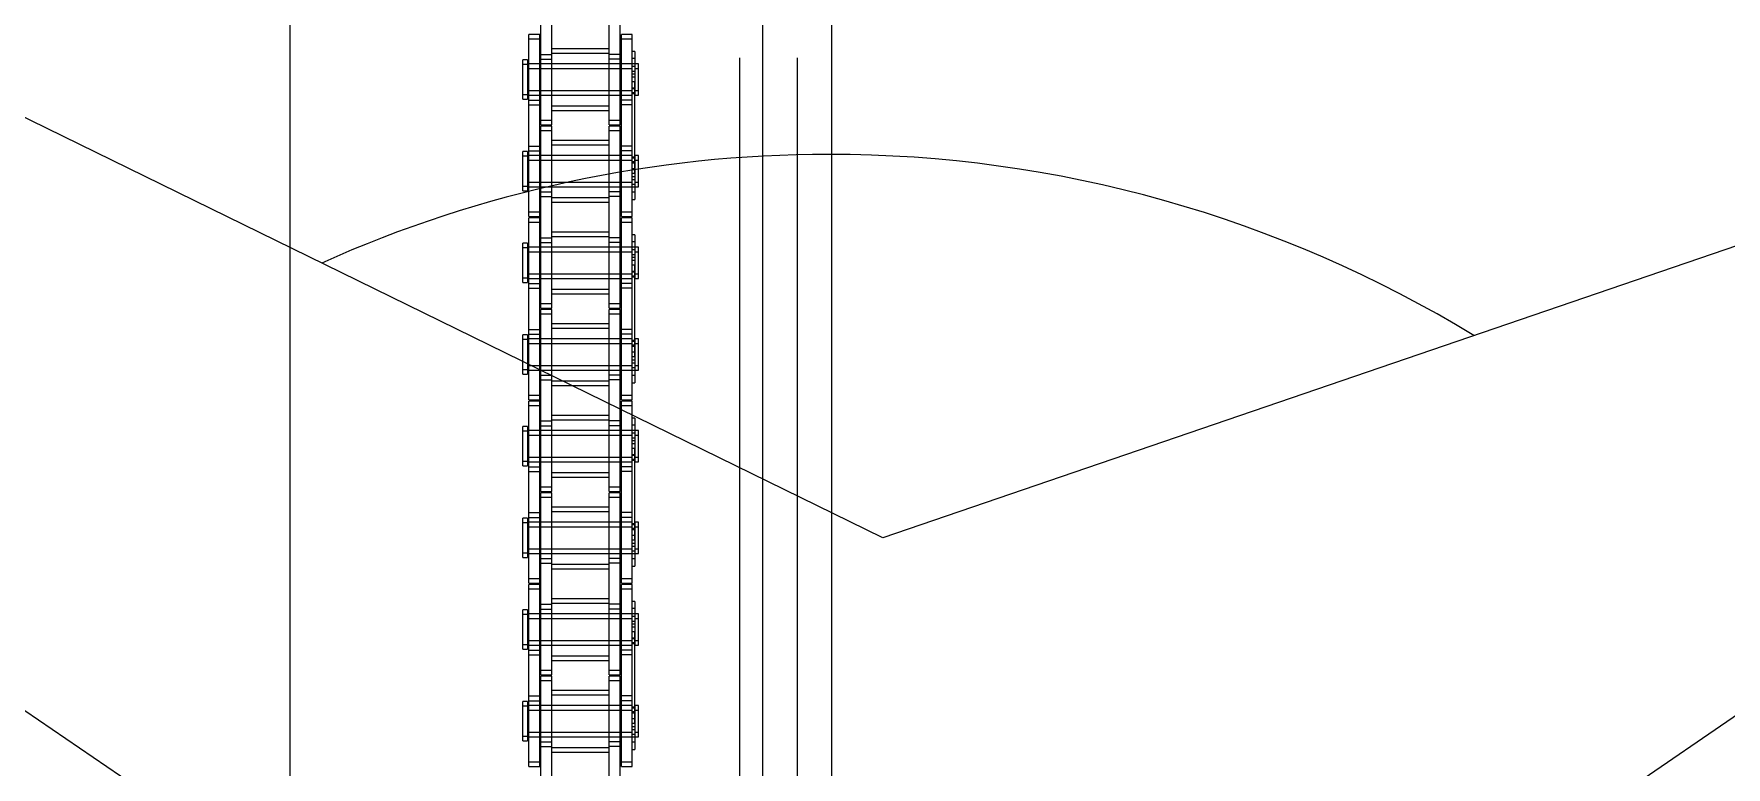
# Model space of a CAD drawing. Header units: metres. Extents: x 0 to 63075, y 0 to 44550.
# Drawn here: x 13948 to 14182.4, y 27639.4 to 27741 of the extents above; entities that cross this region are included whole.
import ezdxf

# ---------------------------------------------------------------- set-up
doc = ezdxf.new("R2010")
doc.units = ezdxf.units.M
doc.header["$LTSCALE"] = 75
doc.linetypes.add('HIDDEN2', pattern=[4.7625, 3.175, -1.5875])
for name, color, linetype in [('SDM', 7, 'Continuous'), ('SL1', 8, 'Continuous'), ('SL4', 4, 'Continuous'), ('ST1', 7, 'HIDDEN2')]:
    doc.layers.add(name, color=color, linetype=linetype)

# ---------------------------------------------------------------- blocks, each defined once
blk = doc.blocks.new('A$C1d93b9d1')
at = {"layer": 'SL1'}
for p, q in [((6081.73, 3451.41), (5531.73, 3075.25)), ((5531.73, 3450.5), (6081.73, 3075.25)), ((5806.09, 3368.33), (5673.22, 3433.43)), ((5944.13, 3415.58), (5806.09, 3368.33))]:
    blk.add_line(p, q, dxfattribs=at)
for start, end in [(90, 114.1884), (58.6043, 90)]:
    blk.add_arc((5798.63, 3250), 171.45, start, end, dxfattribs=at)
blk = doc.blocks.new('A$C429c7d53')
at = {"layer": 'SL4'}
for p, q in [((262.77, 215.01), (262.77, 1004.76)), ((328.24, 215), (328.24, 1004.76)), ((337.77, 1004.76), (337.77, 54.76))]:
    blk.add_line(p, q, dxfattribs=at)
at = {"layer": 'ST1'}
for p, q in [((325, 1004.76), (325, 4.76)), ((328.24, 215), (328.24, 1004.76)), ((333, 1004.76), (333, 4.76)), ((297.51, 647.41), (297.51, 653.76)), ((299.03, 647.41), (299.03, 653.76)), ((306.96, 647.41), (306.96, 653.76)), ((308.48, 647.41), (308.48, 653.76)), ((295.84, 650.16), (295.84, 650.81)), ((297.36, 650.81), (295.84, 650.81)), ((295.84, 641.06), (295.84, 650.16)), ((297.36, 650.16), (295.84, 650.16)), ((297.36, 650.16), (297.36, 650.81)), ((297.36, 641.06), (297.36, 650.16)), ((308.64, 650.16), (308.64, 650.81)), ((310.16, 650.81), (308.64, 650.81)), ((308.64, 641.06), (308.64, 650.16)), ((310.16, 650.16), (308.64, 650.16)), ((310.16, 650.16), (310.16, 650.81)), ((310.16, 641.06), (310.16, 650.16)), ((295, 646.64), (295, 647.29)), ((295.66, 647.29), (295, 647.29)), ((295.66, 647.29), (295.66, 646.64)), ((297.51, 648.07), (299.03, 648.07)), ((297.51, 647.41), (299.03, 647.41)), ((297.51, 638.32), (297.51, 647.41)), ((299.03, 638.32), (299.03, 647.41)), ((306.96, 648.85), (299.03, 648.85)), ((306.96, 648.2), (299.03, 648.2)), ((308.48, 648.07), (306.96, 648.07)), ((308.48, 647.41), (306.96, 647.41)), ((306.96, 638.32), (306.96, 647.41)), ((308.48, 638.32), (308.48, 647.41)), ((310.49, 648.44), (310.16, 648.44)), ((310.49, 647.47), (310.16, 647.47)), ((310.49, 648.44), (310.49, 647.47)), ((310.49, 647.47), (310.49, 644.24)), ((295, 641.84), (295, 646.64)), ((295.66, 646.64), (295, 646.64)), ((310.16, 646.74), (295.66, 646.74)), ((295.66, 646.64), (295.66, 641.84)), ((310.16, 646.08), (295.66, 646.08)), ((297.36, 646.74), (295.84, 646.74)), ((297.36, 646.08), (295.84, 646.08)), ((299.03, 646.74), (297.51, 646.74)), ((299.03, 646.08), (297.51, 646.08)), ((306.96, 646.74), (299.03, 646.74)), ((306.96, 646.08), (299.03, 646.08)), ((308.48, 646.74), (306.96, 646.74)), ((308.48, 646.08), (306.96, 646.08)), ((310.49, 646.74), (308.64, 646.74)), ((310.16, 646.08), (308.64, 646.08)), ((310.53, 646.37), (310.16, 646.37)), ((310.53, 645.71), (310.16, 645.71)), ((310.49, 645.34), (310.16, 645.34)), ((310.49, 644.89), (310.16, 644.89)), ((310.53, 646.74), (310.53, 646.08)), ((311, 646.74), (310.53, 646.74)), ((310.53, 646.08), (310.53, 642.39)), ((311, 646.08), (310.53, 646.08)), ((311, 646.08), (311, 646.74)), ((311, 642.39), (311, 646.08)), ((295, 642.49), (295.66, 642.49)), ((295.66, 643.05), (310.16, 643.05)), ((295.66, 642.39), (310.16, 642.39)), ((295.84, 643.05), (297.36, 643.05)), ((295.84, 642.39), (297.36, 642.39)), ((297.51, 643.05), (299.03, 643.05)), ((297.51, 642.39), (299.03, 642.39)), ((299.03, 643.05), (306.96, 643.05)), ((299.03, 642.39), (306.96, 642.39)), ((306.96, 643.05), (308.48, 643.05)), ((306.96, 642.39), (308.48, 642.39)), ((308.64, 643.05), (310.16, 643.05)), ((308.64, 642.39), (310.16, 642.39)), ((310.49, 644.24), (310.16, 644.24)), ((310.16, 643.42), (310.53, 643.42)), ((310.49, 643.27), (310.16, 643.27)), ((310.16, 642.76), (310.53, 642.76)), ((310.49, 642.62), (310.16, 642.62)), ((310.49, 631.54), (310.49, 644.24)), ((310.53, 643.05), (311, 643.05)), ((310.53, 642.39), (311, 642.39)), ((295, 641.84), (295.66, 641.84)), ((295.84, 641.72), (297.36, 641.72)), ((295.84, 641.06), (297.36, 641.06)), ((295.84, 634.71), (295.84, 641.06)), ((297.36, 634.71), (297.36, 641.06)), ((299.03, 640.93), (306.96, 640.93)), ((299.03, 640.28), (306.96, 640.28)), ((310.16, 641.72), (308.64, 641.72)), ((310.16, 641.06), (308.64, 641.06)), ((308.64, 634.71), (308.64, 641.06)), ((310.16, 634.71), (310.16, 641.06)), ((297.51, 638.97), (299.03, 638.97)), ((297.51, 638.32), (299.03, 638.32)), ((297.51, 637.46), (297.51, 638.11)), ((299.03, 638.11), (297.51, 638.11)), ((299.03, 637.46), (299.03, 638.11)), ((306.96, 638.97), (308.48, 638.97)), ((306.96, 638.32), (308.48, 638.32)), ((306.96, 637.46), (306.96, 638.11)), ((308.48, 638.11), (306.96, 638.11)), ((308.48, 637.46), (308.48, 638.11)), ((295.84, 635.37), (297.36, 635.37)), ((297.51, 628.36), (297.51, 637.46)), ((299.03, 637.46), (297.51, 637.46)), ((299.03, 628.36), (299.03, 637.46)), ((306.96, 636.15), (299.03, 636.15)), ((306.96, 635.5), (299.03, 635.5)), ((306.96, 628.36), (306.96, 637.46)), ((308.48, 637.46), (306.96, 637.46)), ((308.48, 628.36), (308.48, 637.46)), ((310.16, 635.37), (308.64, 635.37)), ((295, 633.94), (295, 634.59)), ((295.66, 634.59), (295, 634.59)), ((295, 629.14), (295, 633.94)), ((295.66, 633.94), (295, 633.94)), ((295.66, 634.59), (295.66, 633.94)), ((310.16, 634.04), (295.66, 634.04)), ((295.66, 633.94), (295.66, 629.14)), ((310.16, 633.38), (295.66, 633.38)), ((295.84, 634.71), (297.36, 634.71)), ((295.84, 625.62), (295.84, 634.71)), ((297.36, 634.04), (295.84, 634.04)), ((297.36, 633.38), (295.84, 633.38)), ((297.36, 625.62), (297.36, 634.71)), ((299.03, 634.04), (297.51, 634.04)), ((299.03, 633.38), (297.51, 633.38)), ((306.96, 634.04), (299.03, 634.04)), ((306.96, 633.38), (299.03, 633.38)), ((308.48, 634.04), (306.96, 634.04)), ((308.48, 633.38), (306.96, 633.38)), ((310.16, 634.71), (308.64, 634.71)), ((308.64, 625.62), (308.64, 634.71)), ((310.16, 634.04), (308.64, 634.04)), ((310.16, 633.38), (308.64, 633.38)), ((310.16, 625.62), (310.16, 634.71)), ((310.49, 633.81), (310.16, 633.81)), ((310.53, 633.67), (310.16, 633.67)), ((310.49, 633.16), (310.16, 633.16)), ((310.53, 633.01), (310.16, 633.01)), ((310.53, 634.04), (310.53, 633.38)), ((311, 634.04), (310.53, 634.04)), ((310.53, 633.38), (310.53, 629.69)), ((311, 633.38), (310.53, 633.38)), ((311, 633.38), (311, 634.04)), ((311, 629.69), (311, 633.38)), ((310.49, 632.19), (310.16, 632.19)), ((310.49, 631.54), (310.16, 631.54)), ((310.49, 631.08), (310.16, 631.08)), ((310.16, 630.72), (310.53, 630.72)), ((310.49, 631.54), (310.49, 627.98)), ((295, 629.79), (295.66, 629.79)), ((295, 629.14), (295.66, 629.14)), ((295.66, 630.35), (310.16, 630.35)), ((295.66, 629.69), (310.16, 629.69)), ((295.84, 630.35), (297.36, 630.35)), ((295.84, 629.69), (297.36, 629.69)), ((297.51, 630.35), (299.03, 630.35)), ((297.51, 629.69), (299.03, 629.69)), ((297.51, 629.02), (299.03, 629.02)), ((297.51, 628.36), (299.03, 628.36)), ((297.51, 622.01), (297.51, 628.36)), ((299.03, 622.01), (299.03, 628.36)), ((299.03, 630.35), (306.96, 630.35)), ((299.03, 629.69), (306.96, 629.69)), ((299.03, 628.23), (306.96, 628.23)), ((306.96, 630.35), (308.48, 630.35)), ((306.96, 629.69), (308.48, 629.69)), ((308.48, 629.02), (306.96, 629.02)), ((308.48, 628.36), (306.96, 628.36)), ((306.96, 622.01), (306.96, 628.36)), ((308.48, 622.01), (308.48, 628.36)), ((308.64, 630.35), (310.16, 630.35)), ((308.64, 629.69), (310.49, 629.69)), ((310.16, 630.06), (310.53, 630.06)), ((310.49, 628.96), (310.16, 628.96)), ((310.53, 630.35), (311, 630.35)), ((310.53, 629.69), (311, 629.69)), ((295.84, 626.27), (297.36, 626.27)), ((299.03, 627.58), (306.96, 627.58)), ((308.64, 626.27), (310.16, 626.27)), ((310.16, 627.98), (310.49, 627.98)), ((295.84, 625.62), (297.36, 625.62)), ((295.84, 624.76), (295.84, 625.41)), ((297.36, 625.41), (295.84, 625.41)), ((295.84, 615.66), (295.84, 624.76)), ((297.36, 624.76), (295.84, 624.76)), ((297.36, 624.76), (297.36, 625.41)), ((297.36, 615.66), (297.36, 624.76)), ((308.64, 625.62), (310.16, 625.62)), ((308.64, 624.76), (308.64, 625.41)), ((310.16, 625.41), (308.64, 625.41)), ((308.64, 615.66), (308.64, 624.76)), ((310.16, 624.76), (308.64, 624.76)), ((310.16, 624.76), (310.16, 625.41)), ((310.16, 615.66), (310.16, 624.76)), ((295, 621.24), (295, 621.89)), ((295.66, 621.89), (295, 621.89)), ((295, 616.44), (295, 621.24)), ((295.66, 621.24), (295, 621.24)), ((295.66, 621.89), (295.66, 621.24)), ((310.16, 621.34), (295.66, 621.34)), ((295.66, 621.24), (295.66, 616.44)), ((297.36, 621.34), (295.84, 621.34)), ((297.51, 622.67), (299.03, 622.67)), ((297.51, 622.01), (299.03, 622.01)), ((297.51, 612.92), (297.51, 622.01)), ((299.03, 621.34), (297.51, 621.34)), ((299.03, 612.92), (299.03, 622.01)), ((306.96, 623.45), (299.03, 623.45)), ((306.96, 622.8), (299.03, 622.8)), ((306.96, 621.34), (299.03, 621.34)), ((308.48, 622.67), (306.96, 622.67)), ((308.48, 622.01), (306.96, 622.01)), ((306.96, 612.92), (306.96, 622.01)), ((308.48, 621.34), (306.96, 621.34)), ((308.48, 612.92), (308.48, 622.01)), ((310.49, 621.34), (308.64, 621.34)), ((310.49, 623.04), (310.16, 623.04)), ((310.49, 622.07), (310.16, 622.07)), ((310.49, 623.04), (310.49, 622.07)), ((310.49, 622.07), (310.49, 618.84)), ((310.53, 621.34), (310.53, 620.68)), ((311, 621.34), (310.53, 621.34)), ((311, 620.68), (311, 621.34)), ((310.16, 620.68), (295.66, 620.68)), ((297.36, 620.68), (295.84, 620.68)), ((299.03, 620.68), (297.51, 620.68)), ((306.96, 620.68), (299.03, 620.68)), ((308.48, 620.68), (306.96, 620.68)), ((310.16, 620.68), (308.64, 620.68)), ((310.53, 620.97), (310.16, 620.97)), ((310.53, 620.31), (310.16, 620.31)), ((310.49, 619.94), (310.16, 619.94)), ((310.49, 619.49), (310.16, 619.49)), ((310.49, 618.84), (310.16, 618.84)), ((310.49, 606.14), (310.49, 618.84)), ((310.53, 620.68), (310.53, 616.99)), ((311, 620.68), (310.53, 620.68)), ((311, 616.99), (311, 620.68)), ((295, 617.09), (295.66, 617.09)), ((295.66, 617.65), (310.16, 617.65)), ((295.66, 616.99), (310.16, 616.99)), ((295.84, 617.65), (297.36, 617.65)), ((295.84, 616.99), (297.36, 616.99)), ((297.51, 617.65), (299.03, 617.65)), ((297.51, 616.99), (299.03, 616.99)), ((299.03, 617.65), (306.96, 617.65)), ((299.03, 616.99), (306.96, 616.99)), ((306.96, 617.65), (308.48, 617.65)), ((306.96, 616.99), (308.48, 616.99)), ((308.64, 617.65), (310.16, 617.65)), ((308.64, 616.99), (310.16, 616.99)), ((310.16, 618.02), (310.53, 618.02)), ((310.49, 617.87), (310.16, 617.87)), ((310.16, 617.36), (310.53, 617.36)), ((310.49, 617.22), (310.16, 617.22)), ((310.53, 617.65), (311, 617.65)), ((310.53, 616.99), (311, 616.99)), ((295, 616.44), (295.66, 616.44)), ((295.84, 616.32), (297.36, 616.32)), ((295.84, 615.66), (297.36, 615.66)), ((295.84, 609.31), (295.84, 615.66)), ((297.36, 609.31), (297.36, 615.66)), ((299.03, 615.53), (306.96, 615.53)), ((299.03, 614.88), (306.96, 614.88)), ((310.16, 616.32), (308.64, 616.32)), ((310.16, 615.66), (308.64, 615.66)), ((308.64, 609.31), (308.64, 615.66)), ((310.16, 609.31), (310.16, 615.66)), ((297.51, 613.57), (299.03, 613.57)), ((297.51, 612.92), (299.03, 612.92)), ((297.51, 612.06), (297.51, 612.71)), ((299.03, 612.71), (297.51, 612.71)), ((297.51, 602.96), (297.51, 612.06)), ((299.03, 612.06), (297.51, 612.06)), ((299.03, 612.06), (299.03, 612.71)), ((299.03, 602.96), (299.03, 612.06)), ((306.96, 613.57), (308.48, 613.57)), ((306.96, 612.92), (308.48, 612.92)), ((306.96, 612.06), (306.96, 612.71)), ((308.48, 612.71), (306.96, 612.71)), ((306.96, 602.96), (306.96, 612.06)), ((308.48, 612.06), (306.96, 612.06)), ((308.48, 612.06), (308.48, 612.71)), ((308.48, 602.96), (308.48, 612.06)), ((295.84, 609.97), (297.36, 609.97)), ((306.96, 610.75), (299.03, 610.75)), ((306.96, 610.1), (299.03, 610.1)), ((310.16, 609.97), (308.64, 609.97)), ((295, 608.54), (295, 609.19)), ((295.66, 609.19), (295, 609.19)), ((295, 603.74), (295, 608.54)), ((295.66, 608.54), (295, 608.54)), ((295.66, 609.19), (295.66, 608.54)), ((310.16, 608.64), (295.66, 608.64)), ((295.66, 608.54), (295.66, 603.74)), ((310.16, 607.98), (295.66, 607.98)), ((295.84, 609.31), (297.36, 609.31)), ((295.84, 600.22), (295.84, 609.31)), ((297.36, 608.64), (295.84, 608.64)), ((297.36, 607.98), (295.84, 607.98)), ((297.36, 600.22), (297.36, 609.31)), ((299.03, 608.64), (297.51, 608.64)), ((299.03, 607.98), (297.51, 607.98)), ((306.96, 608.64), (299.03, 608.64)), ((306.96, 607.98), (299.03, 607.98)), ((308.48, 608.64), (306.96, 608.64)), ((308.48, 607.98), (306.96, 607.98)), ((310.16, 609.31), (308.64, 609.31)), ((308.64, 600.22), (308.64, 609.31)), ((310.16, 608.64), (308.64, 608.64)), ((310.16, 607.98), (308.64, 607.98)), ((310.16, 600.22), (310.16, 609.31)), ((310.49, 608.41), (310.16, 608.41)), ((310.53, 608.27), (310.16, 608.27)), ((310.49, 607.76), (310.16, 607.76)), ((310.53, 607.61), (310.16, 607.61)), ((310.53, 608.64), (310.53, 607.98)), ((311, 608.64), (310.53, 608.64)), ((310.53, 607.98), (310.53, 604.29)), ((311, 607.98), (310.53, 607.98)), ((311, 607.98), (311, 608.64)), ((311, 604.29), (311, 607.98)), ((295.66, 604.95), (310.16, 604.95)), ((295.84, 604.95), (297.36, 604.95)), ((297.51, 604.95), (299.03, 604.95)), ((299.03, 604.95), (306.96, 604.95)), ((306.96, 604.95), (308.48, 604.95)), ((308.64, 604.95), (310.16, 604.95)), ((310.49, 606.79), (310.16, 606.79)), ((310.49, 606.14), (310.16, 606.14)), ((310.49, 605.68), (310.16, 605.68)), ((310.16, 605.32), (310.53, 605.32)), ((310.49, 606.14), (310.49, 602.58)), ((310.53, 604.95), (311, 604.95)), ((295, 604.39), (295.66, 604.39)), ((295, 603.74), (295.66, 603.74)), ((295.66, 604.29), (310.16, 604.29)), ((295.84, 604.29), (297.36, 604.29)), ((297.51, 604.29), (299.03, 604.29)), ((297.51, 603.62), (299.03, 603.62)), ((297.51, 602.96), (299.03, 602.96)), ((297.51, 596.61), (297.51, 602.96)), ((299.03, 596.61), (299.03, 602.96)), ((299.03, 604.29), (306.96, 604.29)), ((299.03, 602.83), (306.96, 602.83)), ((306.96, 604.29), (308.48, 604.29)), ((308.48, 603.62), (306.96, 603.62)), ((308.48, 602.96), (306.96, 602.96)), ((306.96, 596.61), (306.96, 602.96)), ((308.48, 596.61), (308.48, 602.96)), ((308.64, 604.29), (310.49, 604.29)), ((310.16, 604.66), (310.53, 604.66)), ((310.49, 603.56), (310.16, 603.56)), ((310.16, 602.58), (310.49, 602.58)), ((310.53, 604.29), (311, 604.29)), ((295.84, 600.87), (297.36, 600.87)), ((295.84, 600.22), (297.36, 600.22)), ((299.03, 602.18), (306.96, 602.18)), ((308.64, 600.87), (310.16, 600.87)), ((308.64, 600.22), (310.16, 600.22)), ((295.84, 599.36), (295.84, 600.01)), ((297.36, 600.01), (295.84, 600.01)), ((295.84, 590.26), (295.84, 599.36)), ((297.36, 599.36), (295.84, 599.36)), ((297.36, 599.36), (297.36, 600.01)), ((297.36, 590.26), (297.36, 599.36)), ((306.96, 598.05), (299.03, 598.05)), ((308.64, 599.36), (308.64, 600.01)), ((310.16, 600.01), (308.64, 600.01)), ((308.64, 590.26), (308.64, 599.36)), ((310.16, 599.36), (308.64, 599.36)), ((310.16, 599.36), (310.16, 600.01)), ((310.16, 590.26), (310.16, 599.36)), ((295, 595.84), (295, 596.49)), ((295.66, 596.49), (295, 596.49)), ((295, 591.04), (295, 595.84)), ((295.66, 595.84), (295, 595.84)), ((295.66, 596.49), (295.66, 595.84)), ((310.16, 595.94), (295.66, 595.94)), ((295.66, 595.84), (295.66, 591.04)), ((297.36, 595.94), (295.84, 595.94)), ((297.51, 597.27), (299.03, 597.27)), ((297.51, 596.61), (299.03, 596.61)), ((297.51, 587.52), (297.51, 596.61)), ((299.03, 595.94), (297.51, 595.94)), ((299.03, 587.52), (299.03, 596.61)), ((306.96, 597.4), (299.03, 597.4)), ((306.96, 595.94), (299.03, 595.94)), ((308.48, 597.27), (306.96, 597.27)), ((308.48, 596.61), (306.96, 596.61)), ((306.96, 587.52), (306.96, 596.61)), ((308.48, 595.94), (306.96, 595.94)), ((308.48, 587.52), (308.48, 596.61)), ((310.49, 595.94), (308.64, 595.94)), ((310.49, 597.64), (310.16, 597.64)), ((310.49, 596.67), (310.16, 596.67)), ((310.53, 595.57), (310.16, 595.57)), ((310.49, 597.64), (310.49, 596.67)), ((310.49, 596.67), (310.49, 593.44)), ((310.53, 595.94), (310.53, 595.28)), ((311, 595.94), (310.53, 595.94)), ((311, 595.28), (311, 595.94)), ((310.16, 595.28), (295.66, 595.28)), ((297.36, 595.28), (295.84, 595.28)), ((299.03, 595.28), (297.51, 595.28)), ((306.96, 595.28), (299.03, 595.28)), ((308.48, 595.28), (306.96, 595.28)), ((310.16, 595.28), (308.64, 595.28)), ((310.53, 594.91), (310.16, 594.91)), ((310.49, 594.54), (310.16, 594.54)), ((310.49, 594.09), (310.16, 594.09)), ((310.49, 593.44), (310.16, 593.44)), ((310.49, 580.74), (310.49, 593.44)), ((310.53, 595.28), (310.53, 591.59)), ((311, 595.28), (310.53, 595.28)), ((311, 591.59), (311, 595.28)), ((295, 591.69), (295.66, 591.69)), ((295, 591.04), (295.66, 591.04)), ((295.66, 592.25), (310.16, 592.25)), ((295.66, 591.59), (310.16, 591.59)), ((295.84, 592.25), (297.36, 592.25)), ((295.84, 591.59), (297.36, 591.59)), ((295.84, 590.92), (297.36, 590.92)), ((297.51, 592.25), (299.03, 592.25)), ((297.51, 591.59), (299.03, 591.59)), ((299.03, 592.25), (306.96, 592.25)), ((299.03, 591.59), (306.96, 591.59)), ((306.96, 592.25), (308.48, 592.25)), ((306.96, 591.59), (308.48, 591.59)), ((308.64, 592.25), (310.16, 592.25)), ((308.64, 591.59), (310.16, 591.59)), ((310.16, 590.92), (308.64, 590.92)), ((310.16, 592.62), (310.53, 592.62)), ((310.49, 592.47), (310.16, 592.47)), ((310.16, 591.96), (310.53, 591.96)), ((310.49, 591.82), (310.16, 591.82)), ((310.53, 592.25), (311, 592.25)), ((310.53, 591.59), (311, 591.59)), ((295.84, 590.26), (297.36, 590.26)), ((295.84, 583.91), (295.84, 590.26)), ((297.36, 583.91), (297.36, 590.26)), ((299.03, 590.13), (306.96, 590.13)), ((299.03, 589.48), (306.96, 589.48)), ((310.16, 590.26), (308.64, 590.26)), ((308.64, 583.91), (308.64, 590.26)), ((310.16, 583.91), (310.16, 590.26)), ((297.51, 588.17), (299.03, 588.17)), ((297.51, 587.52), (299.03, 587.52)), ((297.51, 586.66), (297.51, 587.31)), ((299.03, 587.31), (297.51, 587.31)), ((297.51, 577.56), (297.51, 586.66)), ((299.03, 586.66), (297.51, 586.66)), ((299.03, 586.66), (299.03, 587.31)), ((299.03, 577.56), (299.03, 586.66)), ((306.96, 588.17), (308.48, 588.17)), ((306.96, 587.52), (308.48, 587.52)), ((306.96, 586.66), (306.96, 587.31)), ((308.48, 587.31), (306.96, 587.31)), ((306.96, 577.56), (306.96, 586.66)), ((308.48, 586.66), (306.96, 586.66)), ((308.48, 586.66), (308.48, 587.31)), ((308.48, 577.56), (308.48, 586.66)), ((295, 583.14), (295, 583.79)), ((295.66, 583.79), (295, 583.79)), ((295.66, 583.79), (295.66, 583.14)), ((295.84, 584.57), (297.36, 584.57)), ((295.84, 583.91), (297.36, 583.91)), ((295.84, 574.82), (295.84, 583.91)), ((297.36, 574.82), (297.36, 583.91)), ((306.96, 585.35), (299.03, 585.35)), ((306.96, 584.7), (299.03, 584.7)), ((310.16, 584.57), (308.64, 584.57)), ((310.16, 583.91), (308.64, 583.91)), ((308.64, 574.82), (308.64, 583.91)), ((310.16, 574.82), (310.16, 583.91)), ((295, 578.34), (295, 583.14)), ((295.66, 583.14), (295, 583.14)), ((310.16, 583.24), (295.66, 583.24)), ((295.66, 583.14), (295.66, 578.34)), ((310.16, 582.58), (295.66, 582.58)), ((297.36, 583.24), (295.84, 583.24)), ((297.36, 582.58), (295.84, 582.58)), ((299.03, 583.24), (297.51, 583.24)), ((299.03, 582.58), (297.51, 582.58)), ((306.96, 583.24), (299.03, 583.24)), ((306.96, 582.58), (299.03, 582.58)), ((308.48, 583.24), (306.96, 583.24)), ((308.48, 582.58), (306.96, 582.58)), ((310.16, 583.24), (308.64, 583.24)), ((310.16, 582.58), (308.64, 582.58)), ((310.49, 583.01), (310.16, 583.01)), ((310.53, 582.87), (310.16, 582.87)), ((310.49, 582.36), (310.16, 582.36)), ((310.53, 582.21), (310.16, 582.21)), ((310.49, 581.39), (310.16, 581.39)), ((310.53, 583.24), (310.53, 582.58)), ((311, 583.24), (310.53, 583.24)), ((310.53, 582.58), (310.53, 578.89)), ((311, 582.58), (310.53, 582.58)), ((311, 582.58), (311, 583.24)), ((311, 578.89), (311, 582.58)), ((295, 578.99), (295.66, 578.99)), ((295.66, 579.55), (310.16, 579.55)), ((295.84, 579.55), (297.36, 579.55)), ((297.51, 579.55), (299.03, 579.55)), ((299.03, 579.55), (306.96, 579.55)), ((306.96, 579.55), (308.48, 579.55)), ((308.64, 579.55), (310.16, 579.55)), ((310.49, 580.74), (310.16, 580.74)), ((310.49, 580.28), (310.16, 580.28)), ((310.16, 579.92), (310.53, 579.92)), ((310.16, 579.26), (310.53, 579.26)), ((310.49, 580.74), (310.49, 577.18)), ((310.53, 579.55), (311, 579.55)), ((295, 578.34), (295.66, 578.34)), ((295.66, 578.89), (310.16, 578.89)), ((295.84, 578.89), (297.36, 578.89)), ((297.51, 578.89), (299.03, 578.89)), ((297.51, 578.22), (299.03, 578.22)), ((297.51, 577.56), (299.03, 577.56)), ((297.51, 571.21), (297.51, 577.56)), ((299.03, 571.21), (299.03, 577.56)), ((299.03, 578.89), (306.96, 578.89)), ((299.03, 577.43), (306.96, 577.43)), ((299.03, 576.78), (306.96, 576.78)), ((306.96, 578.89), (308.48, 578.89)), ((308.48, 578.22), (306.96, 578.22)), ((308.48, 577.56), (306.96, 577.56)), ((306.96, 571.21), (306.96, 577.56)), ((308.48, 571.21), (308.48, 577.56)), ((308.64, 578.89), (310.49, 578.89)), ((310.49, 578.16), (310.16, 578.16)), ((310.16, 577.18), (310.49, 577.18)), ((310.53, 578.89), (311, 578.89)), ((295.84, 575.47), (297.36, 575.47)), ((295.84, 574.82), (297.36, 574.82)), ((295.84, 573.96), (295.84, 574.61)), ((297.36, 574.61), (295.84, 574.61)), ((297.36, 573.96), (297.36, 574.61)), ((308.64, 575.47), (310.16, 575.47)), ((308.64, 574.82), (310.16, 574.82)), ((308.64, 573.96), (308.64, 574.61)), ((310.16, 574.61), (308.64, 574.61)), ((310.16, 573.96), (310.16, 574.61)), ((295.84, 564.86), (295.84, 573.96)), ((297.36, 573.96), (295.84, 573.96)), ((297.36, 564.86), (297.36, 573.96)), ((306.96, 572.65), (299.03, 572.65)), ((306.96, 572), (299.03, 572)), ((308.64, 564.86), (308.64, 573.96)), ((310.16, 573.96), (308.64, 573.96)), ((310.16, 564.86), (310.16, 573.96)), ((310.49, 572.24), (310.16, 572.24)), ((310.49, 572.24), (310.49, 571.27)), ((295, 570.44), (295, 571.09)), ((295.66, 571.09), (295, 571.09)), ((295, 565.64), (295, 570.44)), ((295.66, 570.44), (295, 570.44)), ((295.66, 571.09), (295.66, 570.44)), ((310.16, 570.54), (295.66, 570.54)), ((295.66, 570.44), (295.66, 565.64)), ((310.16, 569.88), (295.66, 569.88)), ((297.36, 570.54), (295.84, 570.54)), ((297.36, 569.88), (295.84, 569.88)), ((297.51, 571.87), (299.03, 571.87)), ((297.51, 571.21), (299.03, 571.21)), ((297.51, 562.12), (297.51, 571.21)), ((299.03, 570.54), (297.51, 570.54)), ((299.03, 569.88), (297.51, 569.88)), ((299.03, 562.12), (299.03, 571.21)), ((306.96, 570.54), (299.03, 570.54)), ((306.96, 569.88), (299.03, 569.88)), ((308.48, 571.87), (306.96, 571.87)), ((308.48, 571.21), (306.96, 571.21)), ((306.96, 562.12), (306.96, 571.21)), ((308.48, 570.54), (306.96, 570.54)), ((308.48, 569.88), (306.96, 569.88)), ((308.48, 562.12), (308.48, 571.21)), ((310.49, 570.54), (308.64, 570.54)), ((310.16, 569.88), (308.64, 569.88)), ((310.49, 571.27), (310.16, 571.27)), ((310.53, 570.17), (310.16, 570.17)), ((310.49, 571.27), (310.49, 568.04)), ((310.53, 570.54), (310.53, 569.88)), ((311, 570.54), (310.53, 570.54)), ((310.53, 569.88), (310.53, 566.19)), ((311, 569.88), (310.53, 569.88)), ((311, 569.88), (311, 570.54)), ((311, 566.19), (311, 569.88)), ((310.53, 569.51), (310.16, 569.51)), ((310.49, 569.14), (310.16, 569.14)), ((310.49, 568.69), (310.16, 568.69)), ((310.49, 568.04), (310.16, 568.04)), ((310.49, 555.34), (310.49, 568.04)), ((295, 566.29), (295.66, 566.29)), ((295, 565.64), (295.66, 565.64)), ((295.66, 566.85), (310.16, 566.85)), ((295.66, 566.19), (310.16, 566.19)), ((295.84, 566.85), (297.36, 566.85)), ((295.84, 566.19), (297.36, 566.19)), ((295.84, 565.52), (297.36, 565.52)), ((297.51, 566.85), (299.03, 566.85)), ((297.51, 566.19), (299.03, 566.19)), ((299.03, 566.85), (306.96, 566.85)), ((299.03, 566.19), (306.96, 566.19)), ((306.96, 566.85), (308.48, 566.85)), ((306.96, 566.19), (308.48, 566.19)), ((308.64, 566.85), (310.16, 566.85)), ((308.64, 566.19), (310.16, 566.19)), ((310.16, 565.52), (308.64, 565.52)), ((310.16, 567.22), (310.53, 567.22)), ((310.49, 567.07), (310.16, 567.07)), ((310.16, 566.56), (310.53, 566.56)), ((310.49, 566.42), (310.16, 566.42)), ((310.53, 566.85), (311, 566.85)), ((310.53, 566.19), (311, 566.19)), ((295.84, 564.86), (297.36, 564.86)), ((295.84, 558.51), (295.84, 564.86)), ((297.36, 558.51), (297.36, 564.86)), ((297.51, 562.77), (299.03, 562.77)), ((299.03, 564.73), (306.96, 564.73)), ((299.03, 564.08), (306.96, 564.08)), ((306.96, 562.77), (308.48, 562.77)), ((310.16, 564.86), (308.64, 564.86)), ((308.64, 558.51), (308.64, 564.86)), ((310.16, 558.51), (310.16, 564.86)), ((297.51, 562.12), (299.03, 562.12)), ((297.51, 561.26), (297.51, 561.91)), ((299.03, 561.91), (297.51, 561.91)), ((297.51, 552.16), (297.51, 561.26)), ((299.03, 561.26), (297.51, 561.26)), ((299.03, 561.26), (299.03, 561.91)), ((299.03, 552.16), (299.03, 561.26)), ((306.96, 562.12), (308.48, 562.12)), ((306.96, 561.26), (306.96, 561.91)), ((308.48, 561.91), (306.96, 561.91)), ((306.96, 552.16), (306.96, 561.26)), ((308.48, 561.26), (306.96, 561.26)), ((308.48, 561.26), (308.48, 561.91)), ((308.48, 552.16), (308.48, 561.26)), ((295, 557.74), (295, 558.39)), ((295.66, 558.39), (295, 558.39)), ((295.66, 558.39), (295.66, 557.74)), ((295.84, 559.17), (297.36, 559.17)), ((295.84, 558.51), (297.36, 558.51)), ((295.84, 549.42), (295.84, 558.51)), ((297.36, 549.42), (297.36, 558.51)), ((306.96, 559.95), (299.03, 559.95)), ((306.96, 559.3), (299.03, 559.3)), ((310.16, 559.17), (308.64, 559.17)), ((310.16, 558.51), (308.64, 558.51)), ((308.64, 549.42), (308.64, 558.51)), ((310.16, 549.42), (310.16, 558.51)), ((295, 552.94), (295, 557.74)), ((295.66, 557.74), (295, 557.74)), ((310.16, 557.84), (295.66, 557.84)), ((295.66, 557.74), (295.66, 552.94)), ((310.16, 557.18), (295.66, 557.18)), ((297.36, 557.84), (295.84, 557.84)), ((297.36, 557.18), (295.84, 557.18)), ((299.03, 557.84), (297.51, 557.84)), ((299.03, 557.18), (297.51, 557.18)), ((306.96, 557.84), (299.03, 557.84)), ((306.96, 557.18), (299.03, 557.18)), ((308.48, 557.84), (306.96, 557.84)), ((308.48, 557.18), (306.96, 557.18)), ((310.16, 557.84), (308.64, 557.84)), ((310.16, 557.18), (308.64, 557.18)), ((310.49, 557.61), (310.16, 557.61)), ((310.53, 557.47), (310.16, 557.47)), ((310.49, 556.96), (310.16, 556.96)), ((310.53, 556.81), (310.16, 556.81)), ((310.49, 555.99), (310.16, 555.99)), ((310.53, 557.84), (310.53, 557.18)), ((311, 557.84), (310.53, 557.84)), ((310.53, 557.18), (310.53, 553.49)), ((311, 557.18), (310.53, 557.18)), ((311, 557.18), (311, 557.84)), ((311, 553.49), (311, 557.18)), ((295, 553.59), (295.66, 553.59)), ((295.66, 554.15), (310.16, 554.15)), ((295.66, 553.49), (310.16, 553.49)), ((295.84, 554.15), (297.36, 554.15)), ((295.84, 553.49), (297.36, 553.49)), ((297.51, 554.15), (299.03, 554.15)), ((297.51, 553.49), (299.03, 553.49)), ((299.03, 554.15), (306.96, 554.15)), ((299.03, 553.49), (306.96, 553.49)), ((306.96, 554.15), (308.48, 554.15)), ((306.96, 553.49), (308.48, 553.49)), ((308.64, 554.15), (310.16, 554.15)), ((308.64, 553.49), (310.49, 553.49)), ((310.49, 555.34), (310.16, 555.34)), ((310.49, 554.88), (310.16, 554.88)), ((310.16, 554.52), (310.53, 554.52)), ((310.16, 553.86), (310.53, 553.86)), ((310.49, 555.34), (310.49, 551.78)), ((310.53, 554.15), (311, 554.15)), ((310.53, 553.49), (311, 553.49)), ((295, 552.94), (295.66, 552.94)), ((297.51, 552.82), (299.03, 552.82)), ((297.51, 552.16), (299.03, 552.16)), ((297.51, 545.81), (297.51, 552.16)), ((299.03, 545.81), (299.03, 552.16)), ((299.03, 552.03), (306.96, 552.03)), ((299.03, 551.38), (306.96, 551.38)), ((308.48, 552.82), (306.96, 552.82)), ((308.48, 552.16), (306.96, 552.16)), ((306.96, 545.81), (306.96, 552.16)), ((308.48, 545.81), (308.48, 552.16)), ((310.49, 552.76), (310.16, 552.76)), ((310.16, 551.78), (310.49, 551.78)), ((295.84, 550.07), (297.36, 550.07)), ((295.84, 549.42), (297.36, 549.42)), ((308.64, 550.07), (310.16, 550.07)), ((308.64, 549.42), (310.16, 549.42))]:
    blk.add_line(p, q, dxfattribs=at)

msp = doc.modelspace()

# ---------------------------------------------------------------- block references
at = {"layer": 'SDM'}
for name, p in [('A$C1d93b9d1', (8259.51, 24302.83)), ('A$C429c7d53', (13720.74, 27090.07))]:
    msp.add_blockref(name, p, dxfattribs=at)

doc.saveas('drawing.dxf')
